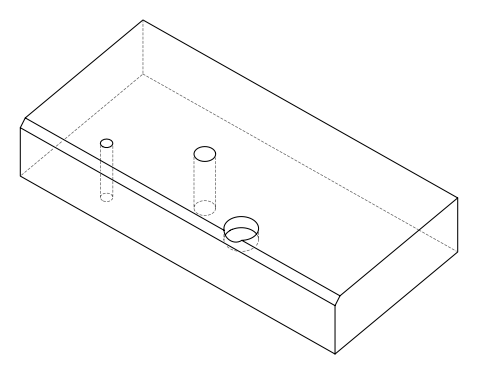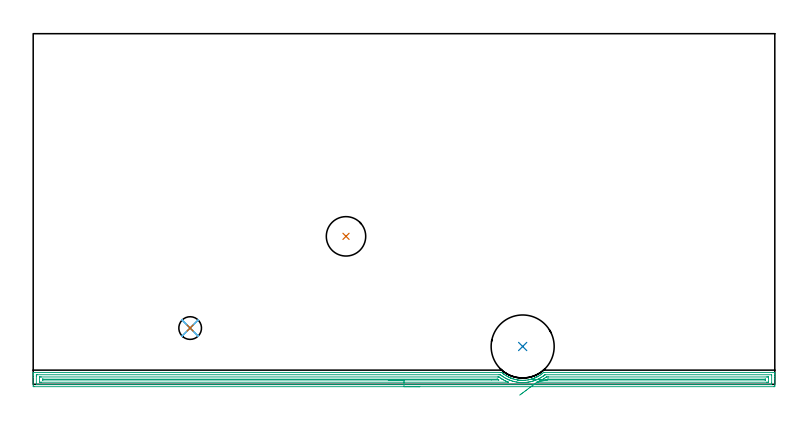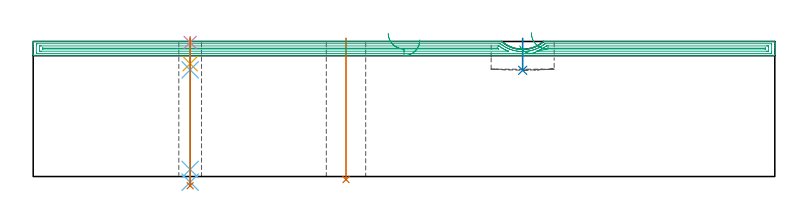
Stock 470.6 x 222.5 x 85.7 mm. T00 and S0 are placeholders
(PLAN: 7 operations, 6 tool changes, 16.4 min)
(1 INDEXABLE_INSERT_DRILL_THROUGH_HOLE_FROM_SOLID | STEP1HOLE_1 | NXT0302_021 | 0.36 min | 42013 mm3)
(2 INDEXABLE_INSERT_DRILL_BLIND_HOLE_FROM_SOLID | STEP1POCKET | NXT0302_035 | 0.08 min | 22387 mm3)
(3 AREA_MILL | FG_CHAMFER_SURFACE | UGT0205_001 | 15.06 min | 18881 mm3)
(4 SPOT_DRILL | STEP1HOLE | NXT0321_9005460120000 | 0.03 min | 1 mm3)
(5 DRILL_BLIND_HOLE_INTO_CENTER | STEP1HOLE | UGT0301_209 | 0.07 min | 840 mm3)
(6 GUN_DRILL_THROUGH_HOLE | STEP1HOLE | UGT0307_006 | 0.45 min | 4642 mm3)
(7 DRILL_TO_ENLARGE_THROUGH_HOLE | STEP1HOLE | UGT0301_276 | 0.38 min | 8429 mm3)
(TOOL NXT0302_021 | Index. Insert Drill 25mm [880-D2500L25-05] | D25 PA176 FL125 Z2)
(TOOL NXT0302_035 | Index. Insert Drill 40mm [880-D4000L40-05] | D40 PA176 FL200 Z2)
(TOOL UGT0205_001 | Chamfer Mill 20 x 3 x 45 deg. | D20 FL50 Z2)
(TOOL NXT0321_9005460120000 | NC Spot Drill, 142deg, 12mm, Carbide, Uncoated | D12 PA142 FL30 Z2)
(TOOL UGT0301_209 | Twist Drill 9.4 mm | D9.4 PA118 FL78 Z2)
(TOOL UGT0307_006 | Gun Drill 9 mm | D9 PA130 FL24 Z1)
(TOOL UGT0301_276 | Twist Drill 14.4 mm | D14.4 PA118 FL114 Z2)
(OP 1 INDEXABLE_INSERT_DRILL_THROUGH_HOLE_FROM_SOLID)
G17 G21 G94 G90
T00 M6
G54
G17 G0 G90 X198.5 Y93.9 S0 M3
G43 Z95.7 H1
G94 G81 G98 Z-1.937 F250. R87.7
G80
M5
M2
(OP 2 INDEXABLE_INSERT_DRILL_BLIND_HOLE_FROM_SOLID)
G17 G21 G94 G90
T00 M6
G54
G17 G0 G90 X310.6 Y24. S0 M3
G43 Z95.7 H1
G94 G81 G98 Z67.4 F250. R87.7
G80
M5
M2
(OP 3 AREA_MILL)
G17 G21 G94 G90
T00 M6
G54
G17 G0 G90 X245.3 Y-1.5 S1061 M3
G43 Z95.7 H0
Z86.7
G94 G1 X245.262 Z85.828 F250.
X245.148 Z84.964
X244.959 Z84.112
X244.697 Z83.28
X244.363 Z82.474
X243.96 Z81.7
X243.492 Z80.964
X242.96 Z80.272
X242.371 Z79.629
X241.728 Z79.04
X241.036 Z78.508
X240.3 Z78.04
X239.526 Z77.637
X238.72 Z77.303
X237.888 Z77.041
X237.036 Z76.852
X236.172 Z76.738
X235.3 Z76.7
X0.627
X0.114 Y-1.495 Z76.703
X0.009 Y-1.492 Z76.706
X0. Y-0.986 Z77.211
Y4.329 Z82.524
Y5.744 Z83.94
Y6.101 Z84.296
Y6.814 Z85.014
Y7.087 Z85.286
X0.008 Y7.473 Z85.664
X0.01 Y7.497 Z85.688
X0.18 Y7.5 Z85.7
X296.538
X297.373 Y7.494 Z85.692
X297.432 Y7.447 Z85.646
X297.851 Y7.096 Z85.295
X298.351 Y6.691 Z84.89
X298.543 Y6.548 Z84.748
X298.763 Y6.384 Z84.584
X299.195 Y6.076 Z84.275
X299.569 Y5.821 Z84.02
X299.827 Y5.653 Z83.852
X300.088 Y5.491 Z83.69
X300.592 Y5.194 Z83.394
X300.982 Y4.967 Z83.164
X301.45 Y4.721 Z82.919
X301.645 Y4.624 Z82.824
X301.781 Y4.557 Z82.757
X301.875 Y4.511 Z82.709
X301.902 Y4.499 Z82.696
X302.526 Y4.212 Z82.41
X302.769 Y4.102 Z82.297
X303.162 Y3.94 Z82.139
X303.243 Y3.908 Z82.104
X303.261 Y3.9 Z82.097
X303.341 Y3.87 Z82.067
X303.663 Y3.748 Z81.948
X303.924 Y3.66 Z81.859
X304.137 Y3.589 Z81.784
X304.511 Y3.461 Z81.66
X304.556 Y3.446 Z81.645
X305.44 Y3.18 Z81.378
X306.344 Y2.97 Z81.166
X307.176 Y2.808 Z81.006
X307.237 Y2.797 Z80.993
X307.266 Y2.793 Z80.988
X307.483 Y2.761 Z80.956
X308.131 Y2.665 Z80.857
X308.16 Y2.662 Z80.853
X308.837 Y2.593 Z80.788
X309.024 Y2.575 Z80.768
X309.321 Y2.557 Z80.751
X309.501 Y2.549 Z80.737
X309.65 Y2.539 Z80.729
X309.843 Y2.528 Z80.717
X309.918 Y2.523 Z80.712
X310.114 Y2.522 Z80.704
X310.74 Y2.514 Z80.703
X310.812 Y2.513 Z80.704
X311.094 Y2.522 Z80.714
X311.258 Y2.527 Z80.722
X311.705 Y2.543 Z80.734
X312.012 Y2.566 Z80.761
X312.599 Y2.611 Z80.809
X313.493 Y2.724 Z80.917
X314.319 Y2.86 Z81.059
X314.386 Y2.873 Z81.069
X315.28 Y3.063 Z81.262
X315.355 Y3.081 Z81.281
X315.759 Y3.181 Z81.378
X316.103 Y3.278 Z81.477
X316.174 Y3.299 Z81.497
X316.248 Y3.323 Z81.52
X317.067 Y3.586 Z81.785
X317.961 Y3.911 Z82.106
X318.27 Y4.034 Z82.233
X318.336 Y4.061 Z82.259
X318.441 Y4.109 Z82.304
X318.783 Y4.259 Z82.458
X318.854 Y4.291 Z82.49
X319.031 Y4.376 Z82.575
X319.335 Y4.524 Z82.72
X319.547 Y4.624 Z82.823
X319.589 Y4.644 Z82.844
X319.748 Y4.721 Z82.92
X320.169 Y4.941 Z83.139
X320.642 Y5.211 Z83.41
X321.535 Y5.758 Z83.958
X321.631 Y5.821 Z84.021
X322.452 Y6.396 Z84.595
X322.86 Y6.702 Z84.9
X323.323 Y7.072 Z85.271
X323.821 Y7.494 Z85.692
X324.252 Y7.5 Z85.7
X470.42
X470.59 Y7.497 Z85.688
X470.592 Y7.473 Z85.664
X470.6 Y7.087 Z85.286
Y6.814 Z85.013
Y6.101 Z84.296
Y4.858 Z83.055
Y3.443 Z81.638
Y-0.722 Z77.476
X470.597 Y-0.986 Z77.211
X470.591 Y-1.492 Z76.706
X470.486 Y-1.495 Z76.703
X469.973 Y-1.5 Z76.7
X235.3
Y-0.086 Z78.114
X2.192 Y-0.085 Z78.115
X2.088 Y-0.084 Z78.116
X2.037 Y-0.082 Z78.118
X2.017 Y-0.079 Z78.121
X2.01 Y-0.069 Z78.131
X2.006 Y0.05 Z78.25
X2.001 Y0.31 Z78.51
X2. Y5.215 Z83.415
X2.002 Y5.624 Z83.824
X2.01 Y6.037 Z84.237
X2.013 Y6.08 Z84.28
X2.032 Y6.081 Z84.281
X2.085 Y6.084 Z84.284
X2.195 Y6.085 Z84.285
X2.415 Y6.086 Z84.286
X295.644
X296.099 Y6.084 Z84.284
X296.318 Y6.081 Z84.281
X296.424 Y6.079 Z84.279
X296.538 Y5.998 Z84.198
X296.999 Y5.644 Z83.844
X297.497 Y5.279 Z83.479
X297.589 Y5.215 Z83.415
X298.326 Y4.717 Z82.917
X298.946 Y4.329 Z82.529
X299.22 Y4.164 Z82.364
X299.63 Y3.923 Z82.123
X300.114 Y3.662 Z81.862
X300.202 Y3.617 Z81.817
X300.551 Y3.443 Z81.643
X301.008 Y3.226 Z81.426
X301.421 Y3.034 Z81.234
X301.902 Y2.825 Z81.025
X302.014 Y2.779 Z80.979
X302.575 Y2.557 Z80.757
X302.796 Y2.476 Z80.676
X302.924 Y2.431 Z80.631
X303.69 Y2.178 Z80.378
X304.25 Y2.002 Z80.202
X304.584 Y1.904 Z80.104
X304.688 Y1.876 Z80.076
X305.473 Y1.682 Z79.882
X305.521 Y1.671 Z79.871
X306.372 Y1.501 Z79.701
X306.585 Y1.46 Z79.66
X307.266 Y1.352 Z79.552
X307.646 Y1.295 Z79.495
X308.16 Y1.237 Z79.437
X308.649 Y1.187 Z79.387
X309.054 Y1.155 Z79.355
X309.235 Y1.143 Z79.343
X309.783 Y1.113 Z79.313
X309.948 Y1.108 Z79.308
X310.523 Y1.101 Z79.301
X310.842 Y1.102 Z79.302
X311.4 Y1.118 Z79.318
X311.736 Y1.131 Z79.331
X312.246 Y1.166 Z79.366
X312.63 Y1.196 Z79.396
X313.067 Y1.239 Z79.439
X313.524 Y1.294 Z79.494
X313.861 Y1.337 Z79.537
X314.418 Y1.427 Z79.627
X314.628 Y1.464 Z79.664
X315.312 Y1.593 Z79.793
X315.378 Y1.606 Z79.806
X315.681 Y1.671 Z79.871
X316.151 Y1.781 Z79.981
X316.206 Y1.795 Z79.995
X316.808 Y1.961 Z80.161
X317.1 Y2.049 Z80.249
X317.489 Y2.172 Z80.372
X317.994 Y2.338 Z80.538
X318.159 Y2.394 Z80.594
X318.615 Y2.557 Z80.757
X318.846 Y2.642 Z80.842
X318.888 Y2.658 Z80.858
X319.446 Y2.891 Z81.091
X319.782 Y3.039 Z81.239
X320.061 Y3.167 Z81.367
X320.648 Y3.443 Z81.643
X320.676 Y3.457 Z81.657
X321.253 Y3.757 Z81.957
X321.57 Y3.93 Z82.13
X321.825 Y4.076 Z82.276
X322.254 Y4.329 Z82.529
X322.415 Y4.426 Z82.626
X322.464 Y4.457 Z82.657
X322.93 Y4.753 Z82.953
X323.358 Y5.042 Z83.242
X323.461 Y5.113 Z83.313
X323.605 Y5.215 Z83.415
X323.978 Y5.486 Z83.686
X324.252 Y5.689 Z83.889
X324.766 Y6.079 Z84.279
X324.817 Y6.081 Z84.281
X324.927 Y6.084 Z84.284
X325.146 Y6.086 Z84.286
X468.408 Y6.085 Z84.285
X468.512 Y6.084 Z84.284
X468.563 Y6.082 Z84.282
X468.583 Y6.079 Z84.279
X468.59 Y6.069 Z84.269
X468.594 Y5.95 Z84.15
X468.599 Y5.69 Z83.89
X468.6 Y0.785 Z78.985
X468.598 Y0.376 Z78.576
X468.59 Y-0.037 Z78.163
X468.587 Y-0.08 Z78.12
X468.569 Y-0.081 Z78.119
X468.515 Y-0.084 Z78.116
X468.405 Y-0.085 Z78.115
X468.185 Y-0.086 Z78.114
X235.3
Y1.328 Z79.528
X5.097 Y1.329 Z79.529
X4.548 Y1.33 Z79.53
X4.203 Y1.333 Z79.533
X4.089 Y1.335 Z79.535
X4.01 Y1.342 Z79.542
X4.006 Y1.47 Z79.67
X4.002 Y1.671 Z79.871
X4. Y1.872 Z80.072
X4.001 Y4.529 Z82.729
X4.005 Y4.597 Z82.797
X4.01 Y4.649 Z82.849
X4.016 Y4.665 Z82.865
X4.031 Y4.666 Z82.866
X4.203 Y4.669 Z82.869
X4.751 Y4.671 Z82.871
X5.097 Y4.672 Z82.872
X294.751 Y4.671 Z82.871
X295.303 Y4.668 Z82.868
X295.471 Y4.665 Z82.865
X295.556 Y4.655 Z82.855
X295.644 Y4.595 Z82.795
X296.023 Y4.329 Z82.529
X296.538 Y3.973 Z82.173
X297.336 Y3.443 Z81.643
X297.432 Y3.381 Z81.581
X297.601 Y3.276 Z81.476
X298.326 Y2.857 Z81.057
X298.874 Y2.557 Z80.757
X299.22 Y2.378 Z80.578
X299.584 Y2.197 Z80.397
X300.114 Y1.953 Z80.153
X300.737 Y1.671 Z79.871
X301.008 Y1.556 Z79.756
X301.209 Y1.473 Z79.673
X301.329 Y1.419 Z79.619
X301.51 Y1.335 Z79.535
X301.351 Y1.331 Z79.531
X301.161 Y1.329 Z79.529
X301.008
X235.3 Y1.328 Z79.528
Y2.743 Z80.943
X6.178
X6.092 Y2.744 Z80.944
X6.024 Y2.748 Z80.948
X6.01 Y2.75 Z80.95
X6.007 Y2.757 Z80.957
X6.003 Y2.783 Z80.983
X6.001 Y3. Z81.2
X6.004 Y3.217 Z81.417
X6.007 Y3.243 Z81.443
X6.01 Y3.25 Z81.45
X6.024 Y3.252 Z81.452
X6.092 Y3.256 Z81.456
X6.179 Y3.257 Z81.457
X6.366
X294.217
X294.484 Y3.255 Z81.455
X294.617 Y3.253 Z81.453
X294.68 Y3.25 Z81.45
X294.751 Y3.214 Z81.414
X295.455 Y2.745 Z80.945
X295.456 Y2.744 Z80.944
X290.859 Y2.743 Z80.943
X235.3
X234.428 Z80.981
X233.564 Z81.095
X232.712 Z81.283
X231.88 Z81.546
X231.074 Z81.88
X230.3 Z82.282
X229.564 Z82.751
X228.872 Z83.282
X228.229 Z83.872
X227.64 Z84.515
X227.108 Z85.207
X226.64 Z85.943
X226.237 Z86.716
X225.903 Z87.522
X225.641 Z88.354
X225.452 Z89.206
X225.338 Z90.071
X225.3 Z90.943
G0 Z95.7
X308.704 Y-6.864
Z82.987
G1 X309.089 Y-6.577 Z82.258
X309.523 Y-6.253 Z81.574
X310.003 Y-5.895 Z80.94
X310.526 Y-5.505 Z80.361
X311.087 Y-5.087 Z79.84
X311.683 Y-4.643 Z79.383
X312.308 Y-4.177 Z78.992
X312.958 Y-3.692 Z78.67
X313.628 Y-3.192 Z78.42
X314.313 Y-2.681 Z78.244
X315.008 Y-2.163 Z78.144
X315.707 Y-1.642 Z78.119
X316.405 Y-1.121 Z78.17
X317.097 Y-0.605 Z78.297
X317.777 Y-0.098 Z78.499
X318.441 Y0.397 Z78.774
X319.083 Y0.876 Z79.12
X319.698 Y1.335 Z79.535
X319.745 Y1.369 Z79.569
X319.782 Y1.387 Z79.587
X319.984 Y1.471 Z79.671
X320.473 Y1.671 Z79.871
X320.614 Y1.733 Z79.933
X320.676 Y1.761 Z79.961
X321.223 Y2.015 Z80.215
X321.57 Y2.18 Z80.38
X321.825 Y2.304 Z80.504
X322.335 Y2.557 Z80.757
X322.42 Y2.601 Z80.801
X322.464 Y2.625 Z80.825
X322.988 Y2.924 Z81.124
X323.358 Y3.138 Z81.338
X323.55 Y3.253 Z81.453
X323.862 Y3.443 Z81.643
X324.101 Y3.593 Z81.793
X324.252 Y3.69 Z81.89
X324.634 Y3.95 Z82.15
X325.146 Y4.303 Z82.503
X325.161 Y4.314 Z82.514
X325.532 Y4.58 Z82.78
X325.62 Y4.641 Z82.841
X325.652 Y4.662 Z82.862
X325.701 Y4.665 Z82.865
X326.04 Y4.669 Z82.869
X326.589 Y4.671 Z82.871
X326.934
X465.503
X466.052 Y4.67 Z82.87
X466.397 Y4.667 Z82.867
X466.511 Y4.665 Z82.865
X466.59 Y4.658 Z82.858
X466.594 Y4.53 Z82.73
X466.598 Y4.329 Z82.529
X466.6 Y4.128 Z82.328
X466.599 Y1.471 Z79.671
X466.595 Y1.403 Z79.603
X466.59 Y1.351 Z79.551
X466.584 Y1.335 Z79.535
X466.569 Y1.334 Z79.534
X466.397 Y1.331 Z79.531
X465.849 Y1.329 Z79.529
X465.503 Y1.328 Z79.528
X320.128 Y1.329 Z79.529
X319.831 Y1.33 Z79.53
X319.782 Y1.331 Z79.531
X319.698 Y1.335 Z79.535
X325.786 Y2.749 Z80.949
X325.819 Y2.777 Z80.977
X325.97 Y2.888 Z81.088
X326.04 Y2.938 Z81.138
X326.341 Y3.145 Z81.345
X326.467 Y3.23 Z81.43
X326.493 Y3.246 Z81.446
X326.546 Y3.25 Z81.45
X326.675 Y3.254 Z81.454
X326.934 Y3.257 Z81.457
X327.122
X464.422
X464.508 Y3.256 Z81.456
X464.576 Y3.252 Z81.452
X464.59 Y3.25 Z81.45
X464.593 Y3.243 Z81.443
X464.597 Y3.217 Z81.417
X464.599 Y3. Z81.2
X464.597 Y2.783 Z80.983
X464.593 Y2.757 Z80.957
X464.59 Y2.75 Z80.95
X464.576 Y2.748 Z80.948
X464.508 Y2.744 Z80.944
X464.421 Y2.743 Z80.943
X326.281
X326.04 Y2.744 Z80.944
X325.849 Y2.747 Z80.947
X325.786 Y2.749 Z80.949
X324.917 Y2.782 Z81.02
X324.058 Y2.814 Z81.166
X323.215 Y2.846 Z81.387
X322.394 Y2.877 Z81.681
X321.601 Y2.907 Z82.045
X320.844 Y2.936 Z82.476
X320.127 Y2.963 Z82.972
X319.456 Y2.988 Z83.529
X318.836 Y3.011 Z84.142
X318.271 Y3.033 Z84.807
X317.767 Y3.052 Z85.519
X317.327 Y3.068 Z86.272
X316.954 Y3.083 Z87.06
X316.651 Y3.094 Z87.878
X316.42 Y3.103 Z88.72
X316.264 Y3.109 Z89.578
X316.183 Y3.112 Z90.447
X316.177 Z91.319
G0 Z95.7
M5
M2
(OP 4 SPOT_DRILL)
G17 G21 G94 G90
T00 M6
G54
G17 G0 G90 X99.6 Y35.7 S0 M3
G43 Z95.7 H0
G94 G81 G98 Z85.08 F250. R88.7
G80
M5
M2
(OP 5 DRILL_BLIND_HOLE_INTO_CENTER)
G17 G21 G94 G90
T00 M6
G54
G17 G0 G90 X99.6 Y35.7 S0 M3
G43 Z95.7 H0
G94 G81 G98 Z71.6 F250. R87.7
G80
M5
M2
(OP 6 GUN_DRILL_THROUGH_HOLE)
G17 G21 G94 G90
T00 M6
G54
G17 G0 G90 X99.6 Y35.7 M8
G43 Z95.7 H0
Z83.484
S716 M3
G94 G1 Z67.705 F125. M26
G4 X.084
Z4.5 F250.
G4 X.084
Z-3.598 F125.
G4 X.084
M5
M9
G0 Z83.484
Z95.7
M2
(OP 7 DRILL_TO_ENLARGE_THROUGH_HOLE)
G17 G21 G94 G90
T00 M6
G54
G17 G0 G90 X99.6 Y35.7 S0 M3
G43 Z95.7 H0
G94 G73 G98 Z-5.826 F250. Q13.075 R87.7
G80
M5
M2
